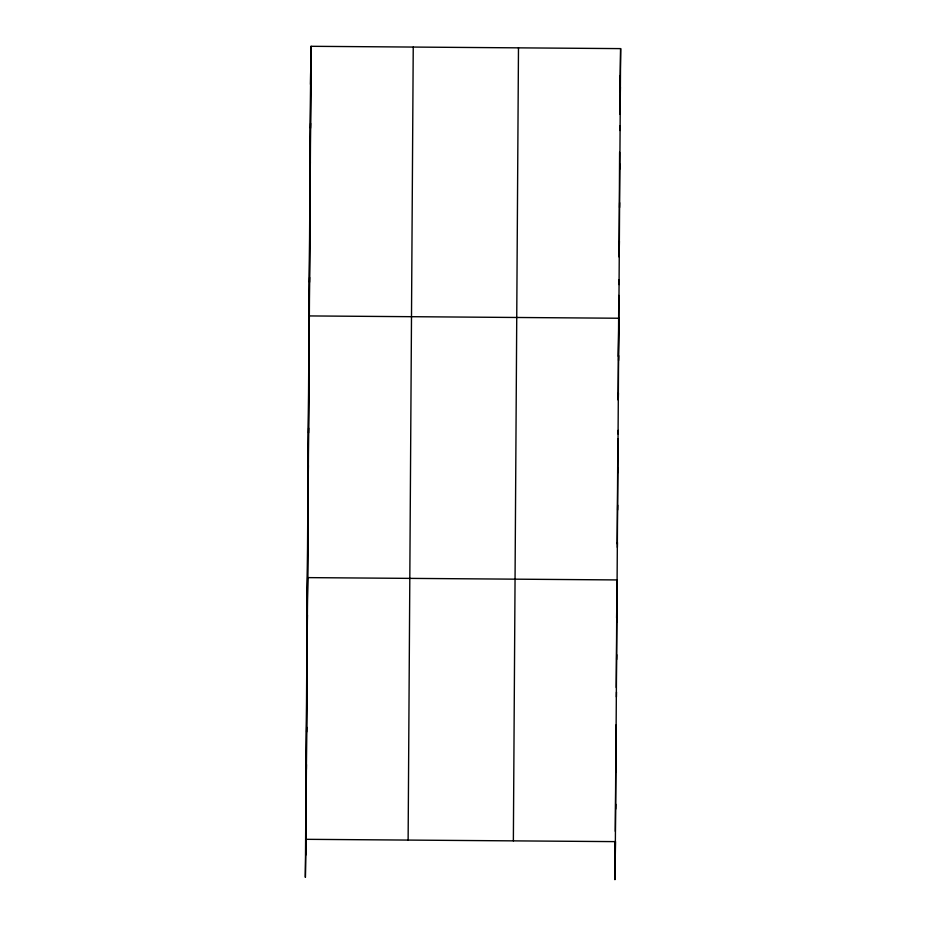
<?xml version="1.0" encoding="UTF-8"?>
<svg xmlns="http://www.w3.org/2000/svg" width="926" height="926" viewBox="0 0 926 926"><rect width="100%" height="100%" fill="white"/><g stroke="black" fill="none" stroke-linecap="round" stroke-linejoin="round"><path stroke-width="1.39" d="M310.661 73.409L305.372 877.385L305.974 839.315L615.512 841.63L614.91 879.7L615.258 841.421M305.719 855.126L310.835 62.111M305.893 844.165L311.09 46.3L620.628 48.615L615.258 857.441M408.123 840.079L413.239 47.064M513.363 840.866L518.479 47.851M615.327 831.351L616.01 724.954M616.253 687.567L616.936 582.604M617.179 543.782L617.862 438.808M618.105 399.986L618.788 295.417M619.031 256.907L619.61 152.315M619.957 114.245L620.2 75.724M310.488 84.37L311.09 46.3M310.766 89.672L310.835 84.822M310.511 128.193L310.592 123.332M310.268 166.703L310.337 161.853M310.013 205.225L310.094 200.375M309.77 243.746L309.851 238.885M309.515 282.256L309.597 277.406M308.752 353.998L309.353 315.928L618.892 318.243L618.29 356.313M309.029 358.165L309.11 353.304M308.786 395.552L308.867 390.691M308.543 432.928L308.624 428.078M308.312 470.315L308.381 465.465M308.069 507.703L308.138 502.853M307.826 545.09L307.895 540.228M307.062 615.686L307.663 577.616L617.202 579.931L616.6 618.001M307.339 619.853L307.42 615.003M307.096 657.24L307.177 652.39M306.853 694.627L306.934 689.777M306.622 732.015L306.691 727.153M306.379 769.402L306.448 764.54M306.136 806.778L306.205 801.928M620.026 86.685L620.628 48.615M620.304 91.987L620.385 87.137M620.061 130.508L620.131 125.647M619.807 169.018L619.888 164.168M619.563 207.54L619.633 202.69M619.309 246.061L619.39 241.2M619.066 284.571L619.135 279.721M618.568 360.48L618.649 355.619M618.325 397.867L618.406 393.006M618.105 434.039L618.163 430.393M617.85 472.63L617.92 467.78M617.607 510.018L617.677 505.168M617.364 547.405L617.445 542.543M616.878 622.168L616.959 617.318M616.635 659.555L616.716 654.705M616.403 696.942L616.473 692.092M616.16 734.33L616.23 729.468M615.917 771.717L615.987 766.855M615.674 809.092L615.755 804.243"/></g></svg>
